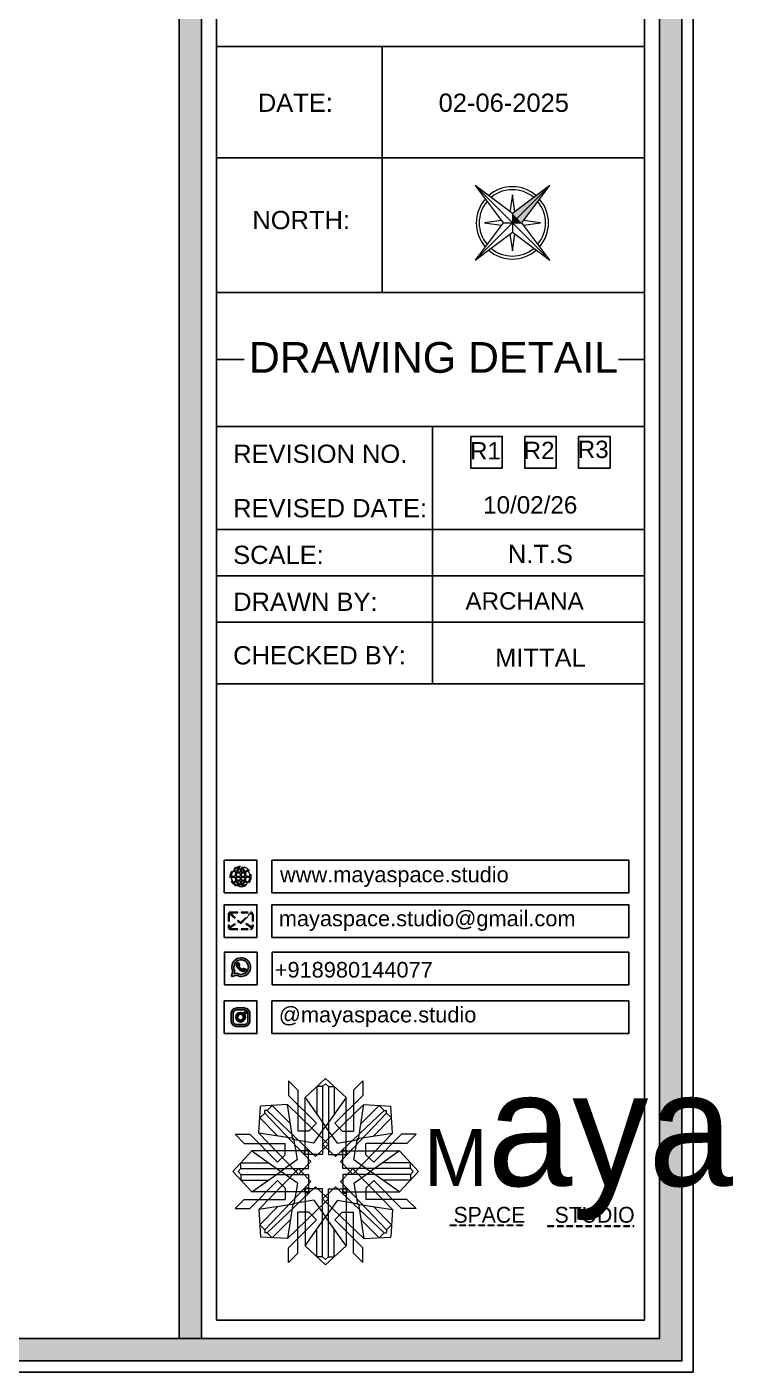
# Model space of a CAD drawing. Header units: millimetres. Extents: x 56222 to 3066687, y -650199 to -121287.
# Drawn here: x 148221.3 to 148267.1, y -182698.2 to -182611.1 of the extents above; entities that cross this region are included whole.
import ezdxf
from ezdxf.enums import TextEntityAlignment as Align

# ---------------------------------------------------------------- set-up
doc = ezdxf.new("R2010")
doc.units = ezdxf.units.MM
doc.header["$MEASUREMENT"] = 0
doc.linetypes.add('DASHEDX2', pattern=[1.5, 1, -0.5])
for name, color, linetype, lineweight in [('Dimension', 10, 'DASHEDX2', 20), ('NAME PLATE', 7, 'Continuous', 25), ('title block', 7, 'Continuous', 9)]:
    doc.layers.add(name, color=color, linetype=linetype, lineweight=lineweight)
doc.styles.add('Arial', font='arial.ttf')
doc.styles.get("Standard").update_dxf_attribs({"font": 'arial.ttf', "height": 6})

# ---------------------------------------------------------------- blocks, each defined once
blk = doc.blocks.new('FSFSF')
at = {"color": 42, "lineweight": 5, "true_color": 0xe0ac11}
for p, q in [((28600.03, 143.51), (28600.03, 140.16)), ((28602.15, 141.41), (28600.03, 143.51)), ((28603.86, 139.69), (28608.58, 144.08)), ((28607.9, 142.22), (28608.58, 142.85)), ((28613.31, 139.69), (28608.58, 144.08)), ((28609.27, 142.22), (28608.59, 142.85)), ((28615.02, 141.41), (28617.14, 143.51)), ((28617.14, 143.51), (28617.14, 140.16)), ((28606.47, 133.76), (28600.03, 140.16)), ((28602.15, 141.41), (28602.15, 131.95)), ((28603.86, 126.58), (28603.86, 139.69)), ((28603.86, 139.69), (28608.58, 133.02)), ((28607.9, 142.22), (28606.58, 142.22)), ((28606.58, 142.22), (28606.58, 135.84)), ((28607.9, 142.22), (28607.9, 126.58)), ((28613.31, 139.69), (28608.59, 133.02)), ((28609.27, 142.22), (28609.27, 126.58)), ((28609.27, 142.22), (28610.59, 142.22)), ((28610.59, 142.22), (28610.59, 135.84)), ((28610.7, 133.76), (28617.14, 140.16)), ((28613.31, 126.58), (28613.31, 139.69)), ((28615.02, 141.41), (28615.02, 131.95)), ((28593.19, 131.45), (28593.54, 137.71)), ((28599.8, 138.06), (28593.54, 137.71)), ((28595.12, 136.69), (28594.53, 136.69)), ((28594.56, 136.12), (28594.56, 136.71)), ((28596.24, 137.86), (28595.12, 136.69)), ((28606.27, 126.08), (28595.12, 136.69)), ((28596.24, 137.86), (28600.47, 133.65)), ((28601.03, 130), (28599.8, 138.06)), ((28599.8, 138.05), (28608.58, 129.56)), ((28617.37, 138.05), (28608.59, 129.56)), ((28610.9, 126.08), (28622.05, 136.69)), ((28616.14, 130), (28617.37, 138.06)), ((28620.93, 137.86), (28616.7, 133.65)), ((28617.37, 138.06), (28623.63, 137.71)), ((28620.93, 137.86), (28622.05, 136.69)), ((28622.05, 136.69), (28622.64, 136.69)), ((28622.62, 136.12), (28622.62, 136.71)), ((28624, 131.45), (28623.65, 137.71)), ((28593.39, 135), (28594.56, 136.12)), ((28593.39, 135), (28597.6, 130.78)), ((28605.17, 124.98), (28594.56, 136.12)), ((28606.47, 133.76), (28604.75, 131.95)), ((28610.7, 133.76), (28612.42, 131.95)), ((28612.02, 124.98), (28622.62, 136.12)), ((28623.8, 135), (28619.59, 130.78)), ((28623.8, 135), (28622.62, 136.12)), ((28587.73, 131.22), (28591.08, 131.22)), ((28589.84, 129.1), (28587.73, 131.22)), ((28597.49, 124.78), (28591.08, 131.22)), ((28593.19, 131.45), (28601.69, 122.67)), ((28601.25, 130.22), (28593.19, 131.45)), ((28602.07, 125.39), (28601.25, 130.22)), ((28604.75, 131.95), (28602.15, 131.95)), ((28605.86, 129.18), (28608.58, 133.02)), ((28611.31, 129.18), (28608.59, 133.02)), ((28612.42, 131.95), (28615.02, 131.95)), ((28615.12, 125.39), (28615.94, 130.22)), ((28623.99, 131.45), (28615.5, 122.67)), ((28615.94, 130.22), (28624, 131.45)), ((28619.7, 124.78), (28626.1, 131.22)), ((28629.45, 131.22), (28626.1, 131.22)), ((28627.34, 129.1), (28629.45, 131.22)), ((28591.56, 127.39), (28587.17, 122.66)), ((28589.84, 129.1), (28599.29, 129.1)), ((28604.66, 127.39), (28591.56, 127.39)), ((28591.56, 127.39), (28598.23, 122.67)), ((28599.29, 126.5), (28599.29, 129.1)), ((28605.86, 129.18), (28601.03, 130)), ((28603.68, 126.54), (28603.68, 127.39)), ((28604.71, 127.57), (28603.86, 127.57)), ((28604.66, 123.35), (28604.66, 127.39)), ((28604.7, 126.58), (28604.71, 127.57)), ((28606.27, 126.08), (28608.58, 128.27)), ((28607.9, 128.92), (28608.58, 129.56)), ((28607.9, 128.92), (28608.58, 128.27)), ((28609.27, 128.92), (28608.59, 129.56)), ((28609.27, 128.92), (28608.59, 128.27)), ((28610.9, 126.08), (28608.59, 128.27)), ((28611.31, 129.18), (28616.14, 130)), ((28612.46, 126.58), (28612.46, 127.57)), ((28612.46, 127.57), (28613.31, 127.57)), ((28612.52, 123.35), (28612.52, 127.39)), ((28612.52, 127.39), (28625.63, 127.39)), ((28613.51, 126.54), (28613.51, 127.39)), ((28627.34, 129.1), (28617.89, 129.1)), ((28617.89, 126.5), (28617.89, 129.1)), ((28625.63, 127.39), (28618.96, 122.67)), ((28625.63, 127.39), (28630.02, 122.66)), ((28589.03, 123.35), (28589.03, 124.67)), ((28589.03, 124.67), (28595.4, 124.67)), ((28597.49, 124.78), (28599.29, 126.5)), ((28602.07, 125.39), (28598.23, 122.67)), ((28605.17, 124.98), (28602.97, 122.67)), ((28604.66, 126.54), (28603.68, 126.54)), ((28607.9, 126.58), (28603.86, 126.58)), ((28609.27, 126.58), (28613.31, 126.58)), ((28612.02, 124.98), (28614.21, 122.67)), ((28612.52, 126.54), (28613.51, 126.54)), ((28615.12, 125.39), (28618.96, 122.67)), ((28619.7, 124.78), (28617.89, 126.5)), ((28628.16, 124.67), (28621.78, 124.67)), ((28628.16, 123.35), (28628.16, 124.67)), ((28591.56, 117.94), (28587.17, 122.66)), ((28589.03, 123.35), (28588.4, 122.67)), ((28589.03, 121.98), (28588.4, 122.65)), ((28589.03, 123.35), (28604.66, 123.35)), ((28589.03, 121.98), (28604.66, 121.98)), ((28589.03, 121.98), (28589.03, 120.66)), ((28591.56, 117.94), (28598.23, 122.65)), ((28593.19, 113.88), (28601.69, 122.65)), ((28602.07, 119.94), (28598.23, 122.65)), ((28602.33, 123.35), (28601.69, 122.67)), ((28602.33, 121.98), (28601.69, 122.65)), ((28602.33, 123.35), (28602.97, 122.67)), ((28602.33, 121.98), (28602.97, 122.65)), ((28605.17, 120.35), (28602.97, 122.65)), ((28604.66, 121.98), (28604.66, 117.94)), ((28612.02, 120.35), (28614.21, 122.65)), ((28628.16, 123.35), (28612.52, 123.35)), ((28612.52, 121.98), (28612.52, 117.94)), ((28628.16, 121.98), (28612.52, 121.98)), ((28614.85, 123.35), (28614.21, 122.67)), ((28614.85, 121.98), (28614.21, 122.65)), ((28614.85, 123.35), (28615.5, 122.67)), ((28614.85, 121.98), (28615.5, 122.65)), ((28615.12, 119.94), (28618.96, 122.65)), ((28623.99, 113.88), (28615.5, 122.65)), ((28625.63, 117.94), (28618.96, 122.65)), ((28625.63, 117.94), (28630.02, 122.66)), ((28628.16, 123.35), (28628.78, 122.67)), ((28628.16, 121.98), (28628.78, 122.65)), ((28628.16, 121.98), (28628.16, 120.66)), ((28589.03, 120.66), (28595.4, 120.66)), ((28597.49, 120.54), (28591.08, 114.11)), ((28604.66, 117.94), (28591.56, 117.94)), ((28605.17, 120.35), (28594.56, 109.2)), ((28606.27, 119.15), (28595.12, 108.54)), ((28597.49, 120.54), (28599.29, 118.83)), ((28599.29, 118.83), (28599.29, 116.23)), ((28602.07, 119.94), (28601.25, 115.1)), ((28604.66, 118.78), (28603.68, 118.78)), ((28603.68, 118.78), (28603.68, 117.94)), ((28607.9, 118.65), (28603.86, 118.65)), ((28603.86, 118.65), (28603.86, 105.54)), ((28604.7, 118.65), (28604.71, 117.66)), ((28606.27, 119.15), (28608.58, 116.96)), ((28607.9, 103.01), (28607.9, 118.65)), ((28610.9, 119.15), (28608.59, 116.96)), ((28609.27, 118.65), (28613.31, 118.65)), ((28609.27, 103.01), (28609.27, 118.65)), ((28610.9, 119.15), (28622.05, 108.54)), ((28612.02, 120.35), (28622.62, 109.2)), ((28612.46, 118.65), (28612.46, 117.66)), ((28612.52, 118.78), (28613.51, 118.78)), ((28612.52, 117.94), (28625.63, 117.94)), ((28613.31, 118.65), (28613.31, 105.54)), ((28613.51, 118.78), (28613.51, 117.94)), ((28615.12, 119.94), (28615.94, 115.1)), ((28619.7, 120.54), (28617.89, 118.83)), ((28617.89, 118.83), (28617.89, 116.23)), ((28619.7, 120.54), (28626.1, 114.11)), ((28628.16, 120.66), (28621.78, 120.66)), ((28589.84, 116.23), (28587.73, 114.11)), ((28589.84, 116.23), (28599.29, 116.23)), ((28601.25, 115.1), (28593.19, 113.87)), ((28599.8, 107.17), (28608.58, 115.67)), ((28601.03, 115.23), (28599.8, 107.17)), ((28605.86, 116.05), (28601.03, 115.23)), ((28604.71, 117.66), (28603.86, 117.66)), ((28605.86, 116.05), (28608.58, 112.21)), ((28607.9, 116.31), (28608.58, 116.96)), ((28607.9, 116.31), (28608.58, 115.67)), ((28609.27, 116.31), (28608.59, 116.96)), ((28609.27, 116.31), (28608.59, 115.67)), ((28611.31, 116.05), (28608.59, 112.21)), ((28617.37, 107.17), (28608.59, 115.67)), ((28611.31, 116.05), (28616.14, 115.23)), ((28612.46, 117.66), (28613.31, 117.66)), ((28615.94, 115.1), (28624, 113.87)), ((28616.14, 115.23), (28617.37, 107.17)), ((28627.34, 116.23), (28617.89, 116.23)), ((28627.34, 116.23), (28629.45, 114.11)), ((28587.73, 114.11), (28591.08, 114.11)), ((28593.19, 113.87), (28593.54, 107.62)), ((28593.39, 110.32), (28597.6, 114.55)), ((28602.15, 103.82), (28602.15, 113.27)), ((28604.75, 113.27), (28602.15, 113.27)), ((28603.86, 105.54), (28608.58, 112.21)), ((28606.47, 111.47), (28604.75, 113.27)), ((28613.31, 105.54), (28608.59, 112.21)), ((28610.7, 111.47), (28612.42, 113.27)), ((28612.42, 113.27), (28615.02, 113.27)), ((28615.02, 103.82), (28615.02, 113.27)), ((28623.8, 110.32), (28619.59, 114.55)), ((28624, 113.87), (28623.65, 107.62)), ((28629.45, 114.11), (28626.1, 114.11)), ((28593.39, 110.32), (28594.56, 109.2)), ((28595.12, 108.54), (28594.53, 108.54)), ((28594.56, 109.2), (28594.56, 108.61)), ((28596.24, 107.37), (28595.12, 108.54)), ((28596.24, 107.37), (28600.47, 111.58)), ((28606.47, 111.47), (28600.03, 105.07)), ((28606.58, 103.01), (28606.58, 109.38)), ((28610.59, 103.01), (28610.59, 109.38)), ((28610.7, 111.47), (28617.14, 105.07)), ((28620.93, 107.37), (28616.7, 111.58)), ((28620.93, 107.37), (28622.05, 108.54)), ((28622.05, 108.54), (28622.64, 108.54)), ((28623.8, 110.32), (28622.62, 109.2)), ((28622.62, 109.2), (28622.62, 108.61)), ((28599.8, 107.17), (28593.54, 107.52)), ((28603.86, 105.54), (28608.58, 101.15)), ((28613.31, 105.54), (28608.58, 101.15)), ((28617.37, 107.17), (28623.63, 107.52)), ((28600.03, 101.71), (28600.03, 105.07)), ((28602.15, 103.82), (28600.03, 101.71)), ((28607.9, 103.01), (28606.58, 103.01)), ((28607.9, 103.01), (28608.58, 102.38)), ((28609.27, 103.01), (28608.59, 102.38)), ((28609.27, 103.01), (28610.59, 103.01)), ((28615.02, 103.82), (28617.14, 101.71)), ((28617.14, 101.71), (28617.14, 105.07))]:
    blk.add_line(p, q, dxfattribs=at)
blk = doc.blocks.new('hgwg')
at = {"layer": 'Dimension', "true_color": 0xd39e00}
h = blk.add_hatch(color=42, dxfattribs=at)
h.dxf.hatch_style = 1
h.paths.add_polyline_path([(27505.71, 45.05), (27494.27, 45.05), (27494.27, 44.9), (27505.71, 44.9)])
h = blk.add_hatch(color=42, dxfattribs=at)
h.dxf.hatch_style = 1
h.paths.add_polyline_path([(27523.3, 44.9), (27509.68, 44.9), (27509.68, 44.75), (27523.3, 44.75)])
at = {"layer": 'Dimension', "color": 42, "true_color": 0xd39e00}
for p, q in [((27494.27, 45.05), (27505.71, 45.05)), ((27494.27, 44.9), (27494.27, 45.05)), ((27494.27, 44.9), (27505.71, 44.9)), ((27505.71, 45.05), (27505.71, 44.9)), ((27509.68, 44.9), (27523.3, 44.9)), ((27509.68, 44.9), (27509.68, 44.75)), ((27509.68, 44.75), (27523.3, 44.75)), ((27523.3, 44.75), (27523.3, 44.9))]:
    blk.add_line(p, q, dxfattribs=at)
at = {"layer": 'Dimension', "color": 42, "true_color": 0xd39e00, "attachment_point": 1}
for s, width, insert, char_height in [('{\\fCinzel|b0|i0|c0|p2;\\H1.5x;M\\fAmsterdam One|b0|i0|c0|p2;\\H2x;aya}', 85.3277, (27490.17, 69.17), 6), ('{\\fCinzel|b0|i0|c0|p2;SPACE     STUDIO}', 66.129, (27494.83, 47.86), 2.5)]:
    blk.add_mtext_dynamic_manual_height_columns(s, width=width, gutter_width=30, heights=[0], dxfattribs=dict(at, insert=insert, char_height=char_height))
blk = doc.blocks.new('QEGW4TG')
at = {"layer": 'Dimension', "true_color": 0x000000}
h = blk.add_hatch(color=18, dxfattribs=at)
h.dxf.hatch_style = 1
h.paths.add_polyline_path([(2.69, 1.93, 0.170513), (2.95, 1.97, 0.190337), (3.11, 2.18, 0.316231), (3.07, 2.28), (2.79, 2.37, 0.273721), (2.69, 2.34, 0.040749), (2.63, 2.27, -0.441282), (2.53, 2.25, -0.11828), (2.06, 2.64, -0.441282), (2.07, 2.74, 0.040749), (2.13, 2.81, 0.290083), (2.14, 2.92), (2.01, 3.18, 0.316231), (1.91, 3.2, 0.190337), (1.73, 3, 0.170513), (1.72, 2.74, 0.252784)], flags=0)
h.paths.add_polyline_path([(1.19, 1.98), (1.03, 1.3, 0.550912), (1.11, 1.23), (1.75, 1.39, 6.344125)])
h.paths.add_polyline_path([(1.81, 1.7), (1.4, 1.6), (1.5, 2.03, -9.071339)], flags=16)
h.paths.add_polyline_path([(3.11, 2.16, -0.17811), (2.95, 1.97, -0.170513), (2.69, 1.93, -0.252784), (1.72, 2.74, -0.170513), (1.73, 3, -0.17811), (1.89, 3.19, -0.370089), (2.01, 3.18), (2.14, 2.92, -0.307185), (2.13, 2.8, -0.041087), (2.06, 2.73, 0.321676), (2.05, 2.65, 0.126524), (2.55, 2.24, 0.312216), (2.62, 2.26, -0.041087), (2.68, 2.34, -0.290673), (2.79, 2.37), (3.07, 2.28, -0.370089)], flags=0)
h = blk.add_hatch(color=18, dxfattribs=at)
h.dxf.hatch_style = 1
h.paths.add_polyline_path([(2.79, 2.37, 0.273721), (2.69, 2.34, 0.040749), (2.63, 2.27, -0.441282), (2.53, 2.25, -0.11828), (2.06, 2.64, -0.441282), (2.07, 2.74, 0.040749), (2.13, 2.81, 0.290083), (2.14, 2.92), (2.01, 3.18, 0.316231), (1.91, 3.2, 0.190337), (1.73, 3, 0.170513), (1.72, 2.74, 0.252784), (2.69, 1.93, 0.170513), (2.95, 1.97, 0.190337), (3.11, 2.18, 0.316231), (3.07, 2.28)])
for p, q in [((1.19, 1.98), (1.03, 1.3)), ((1.5, 2.03), (1.4, 1.6)), ((2.01, 3.18), (2.14, 2.92)), ((3.07, 2.28), (2.8, 2.36)), ((1.1, 1.23), (1.75, 1.39)), ((1.4, 1.6), (1.81, 1.7))]:
    blk.add_line(p, q)
blk.add_lwpolyline([(0, 0), (4.68, 0), (4.68, 4.68), (0, 4.68)], close=True)
for centre, radius, start, end in [((2.39, 2.56), 1.34, 241.4727, 205.6422), ((2.39, 2.56), 1.04, 235.9962, 210.8333), ((2.09, 2.87), 0.39, 159.7007, 198.4072), ((2.96, 3.23), 1.33, 201.4218, 258.1669), ((2.07, 2.87), 0.364, 118.9685, 159.3648), ((1.94, 3.12), 0.0896, 41.8985, 123.1344), ((2.11, 2.68), 0.066, 135.9932, 224.8892), ((1.67, 3.16), 0.586, 312.4617, 321.8728), ((3.12, 3.42), 1.31, 216.5455, 243.5279), ((2.05, 2.87), 0.104, 320.3924, 28.6971), ((2.57, 2.3), 0.066, 234.2482, 323.1441), ((3.11, 1.94), 0.586, 137.2645, 146.6756), ((2.76, 2.27), 0.104, 70.4402, 138.745), ((2.75, 2.31), 0.39, 260.7301, 299.4366), ((2.76, 2.29), 0.364, 299.7725, 340.1688), ((3.03, 2.2), 0.0896, 336.0029, 57.2388), ((1.09, 1.29), 0.0598, 164.8483, 282.1458)]:
    blk.add_arc(centre, radius, start, end)
blk = doc.blocks.new('ASGERG')
at = {"layer": 'Dimension', "true_color": 0x000000}
h = blk.add_hatch(color=18, dxfattribs=at)
h.dxf.hatch_style = 1
h.paths.add_polyline_path([(0.99, 1.7, 0.353872), (1.69, 1.03), (2.96, 1.03, 0.353872), (3.66, 1.7), (3.66, 2.99, 0.353872), (2.96, 3.67), (1.69, 3.67, 0.353872), (0.99, 2.99)])
h.paths.add_polyline_path([(1.27, 2.97, -0.353872), (1.72, 3.4), (2.94, 3.4, -0.353872), (3.38, 2.97), (3.38, 1.72, -0.353872), (2.94, 1.3), (1.72, 1.3, -0.353872), (1.27, 1.72)], flags=16)
h.paths.add_polyline_path([(3.02, 2.35, -1), (1.64, 2.35, -1)], flags=0)
h.paths.add_polyline_path([(2.74, 2.35, -1), (1.92, 2.35, -1)], flags=0)
h.paths.add_polyline_path([(2.86, 3.02, -1), (3.19, 3.02, -1)], flags=0)
h.paths.add_polyline_path([(1.64, 2.35, 1), (3.02, 2.35, 1)], flags=0)
h = blk.add_hatch(color=18, dxfattribs=at)
h.dxf.hatch_style = 1
h.paths.add_polyline_path([(1.64, 2.35, 1), (3.02, 2.35, 1)])
h.paths.add_polyline_path([(2.74, 2.35, -1), (1.92, 2.35, -1)], flags=16)
h = blk.add_hatch(color=18, dxfattribs=at)
h.dxf.hatch_style = 1
h.paths.add_polyline_path([(3.19, 3.02, 1), (2.86, 3.02, 1)])
for p, q in [((0.99, 2.99), (0.99, 1.7)), ((1.27, 2.97), (1.27, 1.72)), ((1.69, 3.67), (2.96, 3.67)), ((2.94, 3.4), (1.72, 3.4)), ((3.38, 2.97), (3.38, 1.72)), ((3.66, 2.99), (3.66, 1.7)), ((1.69, 1.03), (2.96, 1.03)), ((2.94, 1.3), (1.72, 1.3))]:
    blk.add_line(p, q)
blk.add_lwpolyline([(0, 0), (4.68, 0), (4.68, 4.68), (0, 4.68)], close=True)
for centre, radius in [((2.33, 2.35), 0.694), ((2.33, 2.35), 0.414), ((3.02, 3.02), 0.168)]:
    blk.add_circle(centre, radius)
for centre, radius, start, end in [((1.76, 2.89), 0.778, 94.8631, 172.8127), ((1.76, 2.91), 0.491, 94.8631, 172.8127), ((2.9, 2.91), 0.491, 7.1873, 85.1369), ((2.89, 2.89), 0.778, 7.1873, 85.1369), ((1.76, 1.8), 0.778, 187.1873, 265.1369), ((1.76, 1.78), 0.491, 187.1873, 265.1369), ((2.9, 1.78), 0.491, 274.8631, 352.8127), ((2.89, 1.8), 0.778, 274.8631, 352.8127)]:
    blk.add_arc(centre, radius, start, end)
blk = doc.blocks.new('ETYETE')
at = {"layer": 'Dimension', "true_color": 0x000000}
h = blk.add_hatch(color=18, dxfattribs=at)
h.dxf.hatch_style = 1
h.paths.add_polyline_path([(3.76, 1.14, 0.414214), (4.12, 1.5), (4.12, 3.29, 0.414214), (3.76, 3.65), (0.92, 3.65, 0.414214), (0.56, 3.29), (0.56, 1.5, 0.414214), (0.92, 1.14)])
h.paths.add_polyline_path([(2.61, 2.22), (3.92, 1.34, -0.198912), (3.76, 1.28), (0.92, 1.28, -0.198912), (0.76, 1.34), (2.08, 2.22), (2.34, 1.98)], flags=16)
h.paths.add_polyline_path([(2.34, 2.16), (0.89, 3.51, -0.028783), (0.92, 3.52), (3.76, 3.52, -0.028783), (3.79, 3.51)], flags=16)
h.paths.add_polyline_path([(2.71, 2.32), (3.92, 3.45, -0.202482), (3.99, 3.29), (3.99, 1.5, -0.043076), (3.98, 1.46)], flags=16)
h.paths.add_polyline_path([(1.98, 2.32), (0.7, 1.46, -0.043076), (0.7, 1.5), (0.7, 3.29, -0.202482), (0.76, 3.45)], flags=16)
blk.add_lwpolyline([(0, 0), (4.68, 0), (4.68, 4.68), (0, 4.68)], close=True)
at = {"layer": 'Dimension', "color": 18, "true_color": 0x000000}
for p, q in [((0.56, 3.29), (0.56, 1.5)), ((0.7, 3.29), (0.7, 1.5)), ((0.7, 1.46), (1.98, 2.32)), ((0.76, 3.45), (1.98, 2.32)), ((0.76, 1.34), (2.08, 2.22)), ((0.89, 3.51), (2.34, 2.16)), ((0.92, 3.65), (3.76, 3.65)), ((0.92, 3.52), (3.76, 3.52)), ((2.08, 2.22), (2.34, 1.98)), ((2.34, 2.16), (3.79, 3.51)), ((2.34, 1.98), (2.61, 2.22)), ((3.92, 1.34), (2.61, 2.22)), ((2.71, 2.32), (3.92, 3.45)), ((3.98, 1.46), (2.71, 2.32)), ((3.99, 3.29), (3.99, 1.5)), ((4.12, 3.29), (4.12, 1.5)), ((0.92, 1.28), (3.76, 1.28)), ((0.92, 1.14), (3.76, 1.14))]:
    blk.add_line(p, q, dxfattribs=at)
for centre, radius, start, end in [((0.92, 3.29), 0.358, 90, 180), ((0.92, 3.29), 0.224, 134.2136, 180), ((0.92, 3.29), 0.224, 90, 96.5948), ((3.76, 3.29), 0.358, 0, 90), ((3.76, 3.29), 0.224, 83.4052, 90), ((3.76, 3.29), 0.224, 0, 45.7864), ((0.92, 1.5), 0.358, 180, 270), ((0.92, 1.5), 0.224, 180, 189.8662), ((0.92, 1.5), 0.224, 225, 270), ((3.76, 1.5), 0.358, 270, 0), ((3.76, 1.5), 0.224, 270, 315), ((3.76, 1.5), 0.224, 350.1338, 0)]:
    blk.add_arc(centre, radius, start, end, dxfattribs=at)
blk = doc.blocks.new('DTGWEGEARG')
at = {"layer": 'Dimension', "true_color": 0x000000}
h = blk.add_hatch(color=18, dxfattribs=at)
h.dxf.hatch_style = 1
h.paths.add_polyline_path([(3.83, 2.34, 1), (0.85, 2.34, 1)])
h.paths.add_polyline_path([(2.51, 1.01, 0.105795), (2.96, 1.58, -0.055205), (3.3, 1.41, -0.169822)], flags=16)
h.paths.add_polyline_path([(2.41, 1.12), (2.41, 1.69, -0.058279), (2.81, 1.63, -0.103353)], flags=16)
h.paths.add_polyline_path([(2.26, 1.13, -0.101741), (1.87, 1.63, -0.057171), (2.26, 1.69)], flags=16)
h.paths.add_polyline_path([(2.17, 1.01, -0.169822), (1.38, 1.41, -0.055205), (1.72, 1.58, 0.105795)], flags=16)
h.paths.add_polyline_path([(3.02, 1.72, 0.081336), (3.13, 2.27), (3.68, 2.27, -0.152069), (3.4, 1.52, 0.05687)], flags=16)
h.paths.add_polyline_path([(2.87, 1.77, 0.061945), (2.41, 1.84), (2.41, 2.27), (2.98, 2.27, -0.081344)], flags=16)
h.paths.add_polyline_path([(2.26, 1.84, 0.060923), (1.8, 1.77, -0.081344), (1.7, 2.27), (2.26, 2.27)], flags=16)
h.paths.add_polyline_path([(1.66, 1.72, 0.05687), (1.28, 1.52, -0.152069), (1, 2.27), (1.55, 2.27, 0.081336)], flags=16)
h.paths.add_polyline_path([(2.41, 2.42), (2.41, 2.83, 0.061945), (2.87, 2.91, -0.080009), (2.98, 2.42)], flags=16)
h.paths.add_polyline_path([(3.13, 2.42, 0.080116), (3.02, 2.96, 0.05687), (3.4, 3.16, 0.028258), (3.3, 3.27, -0.055205), (2.96, 3.1, 0.105795), (2.51, 3.67, -0.36029), (3.68, 2.42)], flags=16)
h.paths.add_polyline_path([(2.26, 2.42), (1.7, 2.42, -0.080009), (1.8, 2.91, 0.060923), (2.26, 2.84)], flags=16)
h.paths.add_polyline_path([(1.55, 2.42), (1, 2.42, -0.150466), (1.28, 3.16, 0.05687), (1.66, 2.96, 0.080116)], flags=16)
h.paths.add_polyline_path([(2.41, 2.98), (2.41, 3.56, -0.103353), (2.81, 3.05, -0.058279)], flags=16)
h.paths.add_polyline_path([(2.26, 2.99, -0.057171), (1.87, 3.05, -0.101741), (2.26, 3.55)], flags=16)
h.paths.add_polyline_path([(1.72, 3.1, -0.055205), (1.38, 3.27, -0.169822), (2.17, 3.67, 0.105795)], flags=16)
blk.add_lwpolyline([(0, 0), (4.68, 0), (4.68, 4.68), (0, 4.68)], close=True)
at = {"layer": 'Dimension', "color": 18, "true_color": 0x000000}
for p, q in [((1, 2.42), (1.55, 2.42)), ((1, 2.27), (1.55, 2.27)), ((1.7, 2.42), (2.26, 2.42)), ((1.7, 2.27), (2.26, 2.27)), ((2.26, 3.55), (2.26, 2.99)), ((2.26, 2.84), (2.26, 2.42)), ((2.26, 2.27), (2.26, 1.84)), ((2.41, 3.56), (2.41, 2.98)), ((2.41, 2.83), (2.41, 2.42)), ((2.41, 2.42), (2.98, 2.42)), ((2.41, 2.27), (2.98, 2.27)), ((2.41, 2.27), (2.41, 1.84)), ((3.13, 2.42), (3.68, 2.42)), ((3.13, 2.27), (3.68, 2.27)), ((2.26, 1.69), (2.26, 1.13)), ((2.41, 1.69), (2.41, 1.12))]:
    blk.add_line(p, q, dxfattribs=at)
blk.add_circle((2.34, 2.34), 1.49, dxfattribs=at)
for centre, radius, start, end in [((2.34, 2.34), 1.34, 142.3819, 176.6093), ((2.34, 2.34), 1.34, 183.0315, 217.6181), ((2.34, 4.74), 1.9, 236.1399, 249.1595), ((2.34, 2.34), 1.34, 97.3549, 135.9073), ((2.34, 4.74), 1.75, 236.7417, 249.3811), ((3.28, 2.34), 1.73, 159.0567, 177.3789), ((3.28, 2.34), 1.73, 182.3435, 200.9433), ((3.28, 2.34), 1.58, 158.8325, 177.1302), ((3.28, 2.34), 1.58, 182.5658, 201.1675), ((3.28, 2.34), 1.73, 129.9301, 154.0867), ((2.34, 4.74), 1.9, 253.6799, 267.6253), ((3.28, 2.34), 1.58, 130.1073, 153.3446), ((2.34, 4.74), 1.75, 254.3336, 267.422), ((1.4, 2.34), 1.58, 26.6554, 50.2584), ((2.34, 4.74), 1.75, 272.3248, 285.6664), ((2.34, 4.74), 1.9, 272.1415, 286.3201), ((2.34, 2.34), 1.34, 3.3907, 82.6451), ((1.4, 2.34), 1.73, 25.9133, 50.0699), ((1.4, 2.34), 1.58, 2.8698, 21.1675), ((1.4, 2.34), 1.58, 338.8325, 357.4342), ((2.34, 4.74), 1.75, 290.6189, 303.2583), ((2.34, 4.74), 1.9, 290.8405, 303.8601), ((1.4, 2.34), 1.73, 2.6211, 20.9433), ((1.4, 2.34), 1.73, 339.0567, 357.6565), ((2.34, 2.34), 1.34, 322.3819, 356.9685), ((2.34, -0.06), 1.9, 110.8405, 123.8601), ((2.34, -0.06), 1.75, 110.6189, 123.2583), ((2.34, 2.34), 1.34, 224.0927, 262.6451), ((3.28, 2.34), 1.73, 205.9133, 230.0699), ((2.34, -0.06), 1.9, 92.3747, 106.3201), ((2.34, -0.06), 1.75, 92.578, 105.6664), ((3.28, 2.34), 1.58, 206.6554, 229.8927), ((2.34, -0.06), 1.9, 73.6799, 87.8585), ((2.34, -0.06), 1.75, 74.3336, 87.6752), ((1.4, 2.34), 1.58, 309.7416, 333.3446), ((1.4, 2.34), 1.73, 309.9301, 334.0867), ((2.34, 2.34), 1.34, 277.3549, 315.9073), ((2.34, -0.06), 1.75, 56.7417, 69.3811), ((2.34, -0.06), 1.9, 56.1399, 69.1595)]:
    blk.add_arc(centre, radius, start, end, dxfattribs=at)
blk = doc.blocks.new('4t')
at = {"transparency": 33554607}
h = blk.add_hatch(color=1, dxfattribs=at)
h.dxf.hatch_style = 1
h.paths.add_polyline_path([(45531.33, -35822.29), (45529.23, -35821.83), (45528.09, -35837.01)])
h = blk.add_hatch(color=1, dxfattribs=at)
h.dxf.hatch_style = 1
h.paths.add_polyline_path([(45533.44, -35822.75), (45531.33, -35822.29), (45528.09, -35837.01)])
h = blk.add_hatch(color=1, dxfattribs=at)
h.dxf.hatch_style = 1
h.paths.add_polyline_path([(45531.8, -35820.19), (45529.23, -35821.83), (45531.33, -35822.29)])
h = blk.add_hatch(color=1, dxfattribs=at)
h.dxf.hatch_style = 1
h.paths.add_polyline_path([(45531.8, -35820.19), (45531.33, -35822.29), (45533.44, -35822.75)])
at = {"layer": 'title block', "color": 7, "lineweight": 9}
for p, q in [((45535.51, -35803.37), (45530.16, -35817.62)), ((45535.51, -35803.37), (45531.8, -35820.19)), ((45534.36, -35818.55), (45535.51, -35803.37)), ((45530.5, -35816.7), (45526.88, -35812.49)), ((45526.88, -35812.49), (45529.18, -35817.55)), ((45530.16, -35817.62), (45514.98, -35816.48)), ((45514.98, -35816.48), (45529.23, -35821.83)), ((45514.98, -35816.48), (45531.8, -35820.19)), ((45531.8, -35820.19), (45530.16, -35817.62)), ((45534.36, -35818.55), (45531.8, -35820.19)), ((45548.62, -35823.9), (45534.36, -35818.55)), ((45539.5, -35815.27), (45534.44, -35817.57)), ((45535.28, -35818.89), (45539.5, -35815.27)), ((45528.31, -35821.48), (45524.1, -35825.11)), ((45524.1, -35825.11), (45529.16, -35822.81)), ((45531.8, -35820.19), (45528.09, -35837.01)), ((45529.23, -35821.83), (45528.09, -35837.01)), ((45528.09, -35837.01), (45533.44, -35822.75)), ((45531.8, -35820.19), (45529.23, -35821.83)), ((45533.44, -35822.75), (45531.8, -35820.19)), ((45531.8, -35820.19), (45548.62, -35823.9)), ((45533.44, -35822.75), (45548.62, -35823.9)), ((45536.71, -35827.89), (45534.42, -35822.83)), ((45533.09, -35823.67), (45536.71, -35827.89))]:
    blk.add_line(p, q, dxfattribs=at)
for radius, start, end in [(11.79, 81.36, 163.7665), (10.83, 82.4286, 162.6979), (10.83, 352.4286, 72.6979), (11.79, 351.36, 73.7665), (11.79, 171.36, 253.7665), (10.83, 172.4286, 252.6979), (11.79, 261.36, 343.7665), (10.83, 262.4286, 342.6979)]:
    blk.add_arc((45531.8, -35820.19), radius, start, end, dxfattribs=at)

msp = doc.modelspace()

# ---------------------------------------------------------------- hatches: boundary and pattern name
at = {"layer": 'NAME PLATE', "true_color": 0xd39e00}
h = msp.add_hatch(color=42, dxfattribs=at)
h.paths.add_polyline_path([(148057.398, -182552.26), (148057.398, -182697.512), (148263.759, -182697.512), (148263.759, -182552.26)])
h.paths.add_polyline_path([(148058.846, -182553.708), (148262.31, -182553.708), (148262.31, -182696.064), (148058.846, -182696.064)], flags=16)
msp.add_hatch(color=42, dxfattribs=at).paths.add_polyline_path([(148231.172, -182696.064), (148232.621, -182696.064), (148232.621, -182552.26), (148231.172, -182552.26)])

# ---------------------------------------------------------------- linework, layer by layer
at = {"layer": 'NAME PLATE', "color": 42, "true_color": 0xd39e00}
for p, q in [((148261.33, -182612.382), (148233.601, -182612.382)), ((148244.33, -182612.382), (148244.33, -182628.301)), ((148261.33, -182619.588), (148233.601, -182619.588)), ((148261.33, -182628.301), (148233.601, -182628.301)), ((148233.601, -182628.301), (148233.601, -182653.646)), ((148261.33, -182628.301), (148261.33, -182653.646)), ((148233.601, -182632.646), (148235.394, -182632.646)), ((148259.653, -182632.646), (148261.33, -182632.646)), ((148233.601, -182636.991), (148261.33, -182636.991)), ((148247.592, -182653.646), (148247.592, -182636.991)), ((148261.33, -182643.653), (148233.601, -182643.653)), ((148261.33, -182646.653), (148233.601, -182646.653)), ((148261.33, -182649.654), (148233.601, -182649.654)), ((148233.601, -182653.646), (148261.33, -182653.646))]:
    msp.add_line(p, q, dxfattribs=at)
for points in [[(148056.674, -182551.536), (148264.483, -182551.536), (148264.483, -182698.236), (148056.674, -182698.236)], [(148057.398, -182552.26), (148263.759, -182552.26), (148263.759, -182697.512), (148057.398, -182697.512)], [(148231.172, -182696.064), (148231.172, -182552.26), (148232.621, -182552.26), (148232.621, -182696.064)], [(148058.846, -182553.708), (148262.31, -182553.708), (148262.31, -182696.064), (148058.846, -182696.064)], [(148233.601, -182694.872), (148233.601, -182554.9), (148261.33, -182554.9), (148261.33, -182694.872)], [(148250.069, -182637.635), (148252.111, -182637.635), (148252.111, -182639.677), (148250.069, -182639.677)], [(148253.567, -182637.635), (148255.609, -182637.635), (148255.609, -182639.677), (148253.567, -182639.677)], [(148257.065, -182637.635), (148259.107, -182637.635), (148259.107, -182639.677), (148257.065, -182639.677)]]:
    msp.add_lwpolyline(points, close=True, dxfattribs=at)
at = {"layer": 'NAME PLATE', "color": 18, "true_color": 0x000000}
for points in [[(148237.191, -182667.199), (148260.314, -182667.199), (148260.314, -182665.086), (148237.191, -182665.086)], [(148237.191, -182670.084), (148260.314, -182670.084), (148260.314, -182667.97), (148237.191, -182667.97)], [(148237.202, -182673.16), (148260.314, -182673.16), (148260.314, -182671.047), (148237.202, -182671.047)], [(148237.191, -182676.311), (148260.314, -182676.311), (148260.314, -182674.197), (148237.191, -182674.197)]]:
    msp.add_lwpolyline(points, close=True, dxfattribs=at)

# ---------------------------------------------------------------- block references
at = {"layer": 'NAME PLATE', "xscale": 0.1986152985897555, "yscale": 0.1986152985897555, "zscale": 0.1986152985897555, "rotation": 147.4367586490667}
msp.add_blockref('4t', (152045.25, -193487.217), dxfattribs=at)
at = {"layer": 'NAME PLATE', "color": 42, "true_color": 0xd39e00}
for name, p, xscale, yscale, zscale in [('DTGWEGEARG', (148234.101, -182667.199), 0.4517686839848685, 0.4517686839848685, 0.4517686839848685), ('ETYETE', (148234.101, -182670.084), 0.4517686839848685, 0.4517686839848685, 0.4517686839848685), ('QEGW4TG', (148234.112, -182673.16), 0.4517686839848685, 0.4517686839848685, 0.4517686839848685), ('ASGERG', (148234.101, -182676.311), 0.4517686839848685, 0.4517686839848685, 0.4517686839848685), ('FSFSF', (140199.98, -182719.714), 0.2810585145848604, 0.2810585145848604, 0.2810585145848604), ('hgwg', (136971.671, -182707.165), 0.4101602826491833, 0.4101602826491833, 0.4101602826491833)]:
    msp.add_blockref(name, p, dxfattribs=dict(at, xscale=xscale, yscale=yscale, zscale=zscale))

# ---------------------------------------------------------------- texts
at = {"layer": 'NAME PLATE', "style": 'Arial'}
for s, height, p in [('DATE:', 1.182, (148238.706, -182616.608)), ('02-06-2025', 1.182, (148252.213, -182616.608)), ('NORTH:', 1.182, (148239.083, -182624.207)), ('DRAWING DETAIL', 1.98883, (148247.658, -182633.509)), ('REVISION NO.', 1.18198, (148240.318, -182639.346)), ('REVISED DATE: ', 1.18198, (148241.19, -182642.87)), ('10/02/26', 1.1222, (148253.928, -182642.625)), ('SCALE:', 1.182, (148237.612, -182645.893)), ('DRAWN BY:', 1.182, (148239.354, -182648.931)), ('ARCHANA', 1.1222, (148253.561, -182648.847)), ('CHECKED BY:', 1.18198, (148240.272, -182652.398)), ('MITTAL', 1.182, (148254.588, -182652.555))]:
    msp.add_text(s, height=height, dxfattribs=at).set_placement(p, align=Align.CENTER)
at = {"layer": 'NAME PLATE', "attachment_point": 2, "style": 'Arial'}
for s, insert, char_height, width in [('R1', (148251.024, -182638.001, 0), 1.1222, 1.54404), ('R2', (148254.499, -182637.976, 0), 1.1222, 1.54404), ('R3', (148258.008, -182637.907, 0), 1.1222, 1.54404), ('N.T.S', (148254.588, -182644.652, 0), 1.182, 2.3069)]:
    msp.add_mtext(s, dxfattribs=dict(at, insert=insert, char_height=char_height, width=width))
at = {"layer": 'NAME PLATE', "color": 18, "true_color": 0x000000, "char_height": 1.01014, "attachment_point": 1}
for s, width, gutter_width, insert in [('www.mayaspace.studio', 15.85257, 13.26, (148237.713, -182665.499, 0)), ('mayaspace.studio@gmail.com', 9.88993, 8.273, (148237.632, -182668.348, 0)), ('+918980144077', 38.56612, 8.273, (148237.371, -182671.671, 0)), ('@mayaspace.studio', 9.88993, 8.273, (148237.632, -182674.575, 0))]:
    msp.add_mtext_dynamic_manual_height_columns(s, width=width, gutter_width=gutter_width, heights=[0], dxfattribs=dict(at, insert=insert))

doc.saveas('drawing.dxf')
